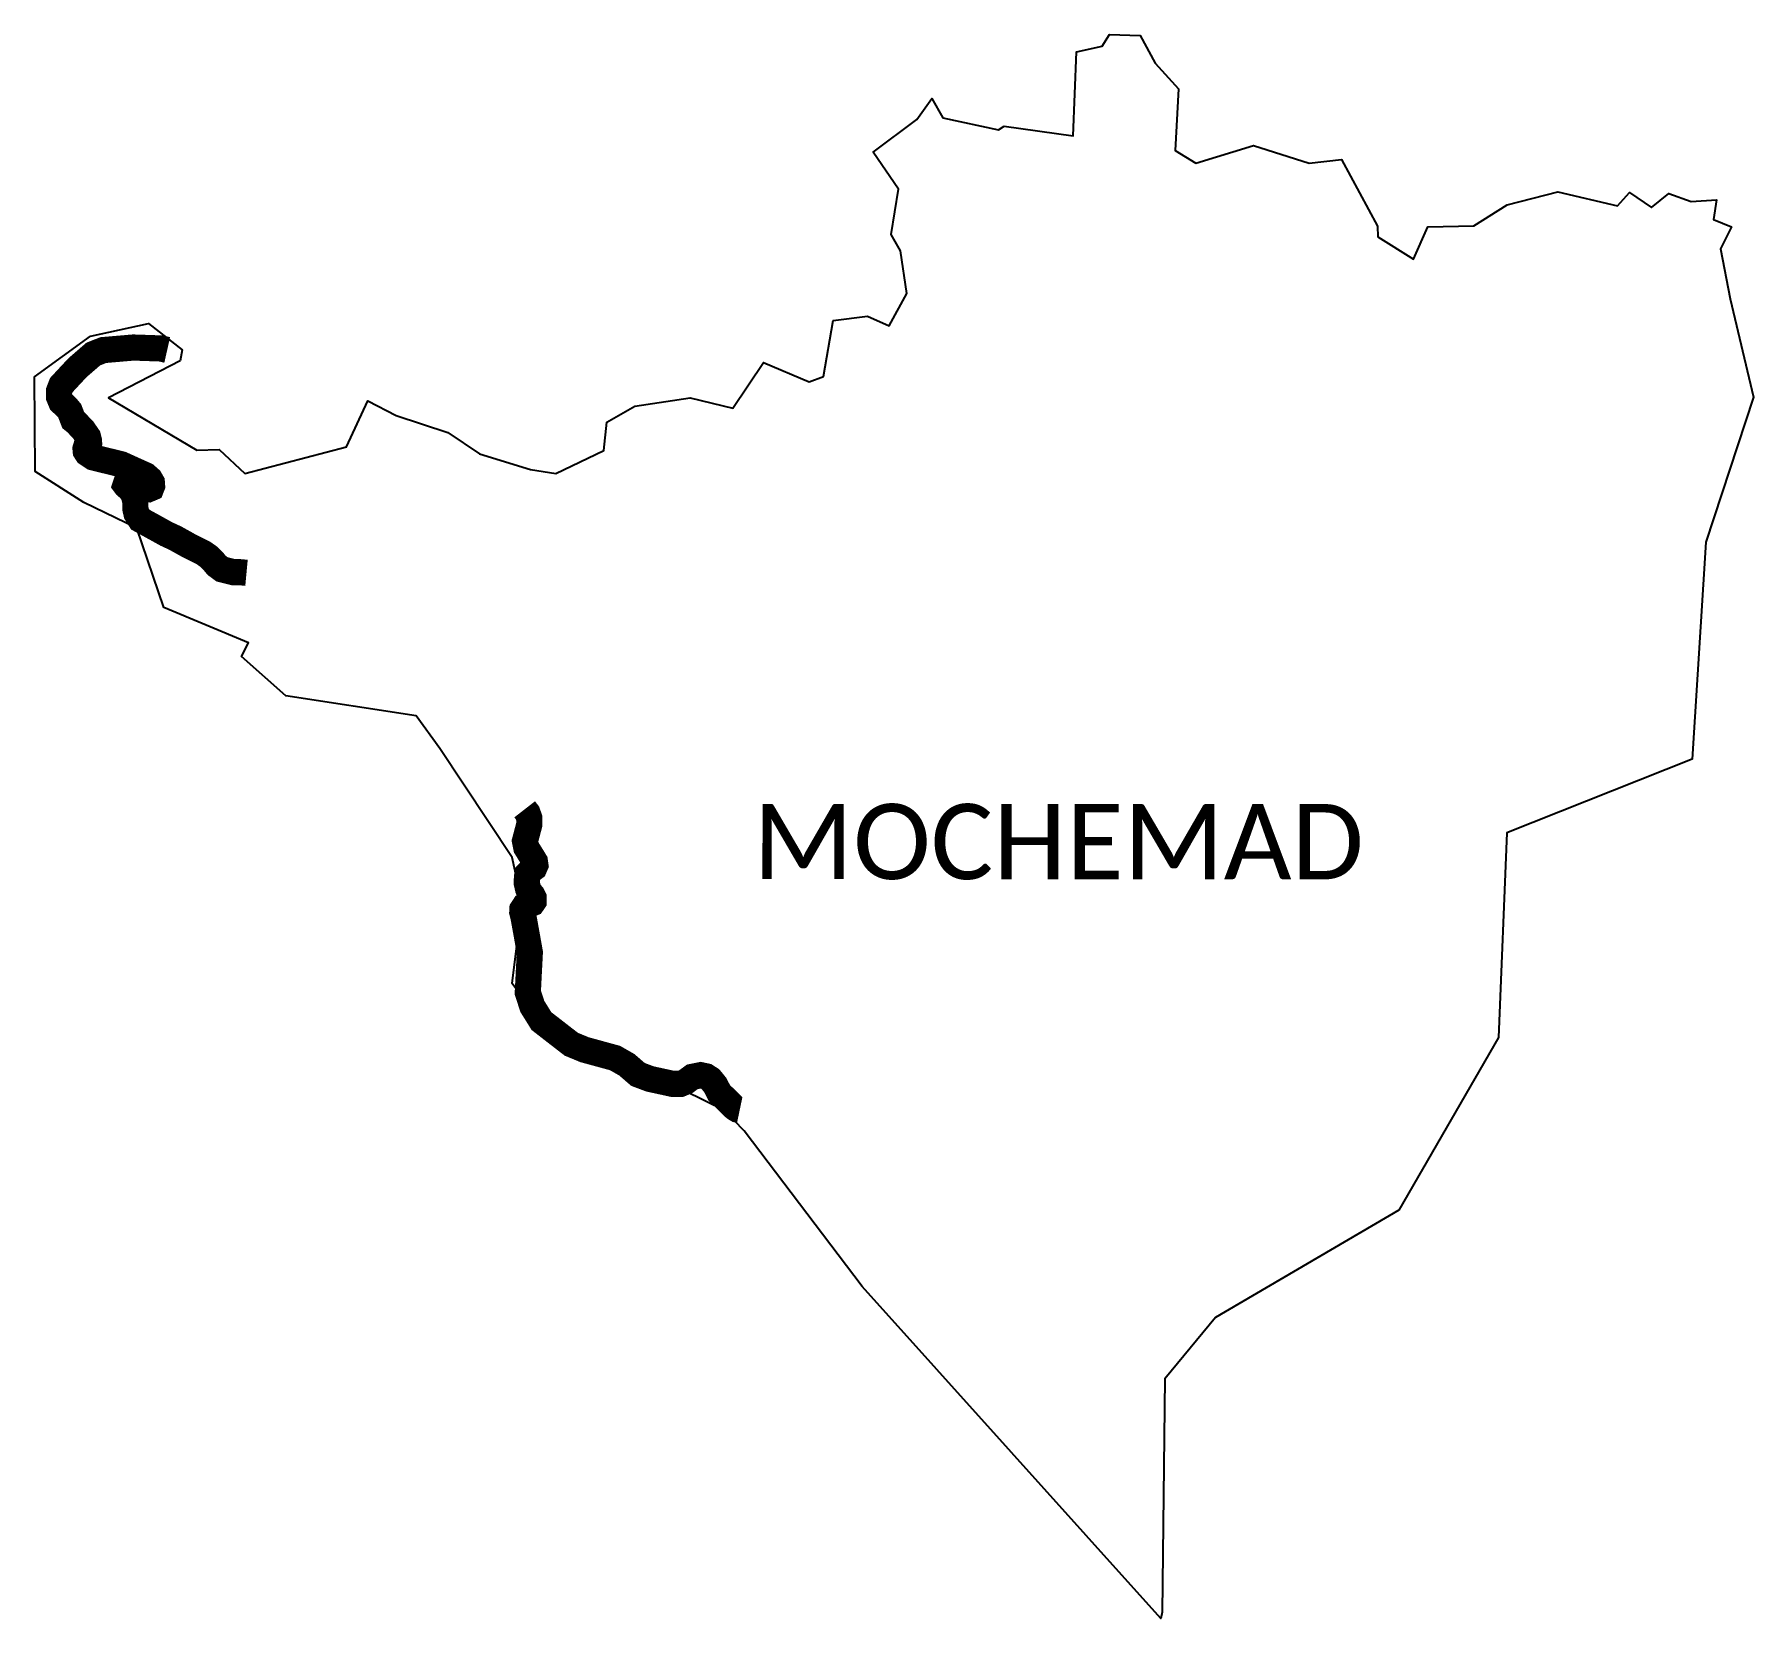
# Model space of a CAD drawing. Header units: metres. Extents: x 353939 to 357224, y 1746784 to 1749810.
import ezdxf

# ---------------------------------------------------------------- set-up
doc = ezdxf.new("R2010")
doc.units = ezdxf.units.M
for name, color, linetype in [('ARTIFICIALLY PROTECTED', 10, 'Continuous'), ('VILLAGE BOUNDRY', 10, 'Continuous'), ('VILLAGE NAME', 250, 'Continuous')]:
    doc.layers.add(name, color=color, linetype=linetype)

msp = doc.modelspace()

# ---------------------------------------------------------------- linework, layer by layer
at = {"color": 3}
msp.add_lwpolyline([(355781.3, 1749627.5), (355792.4, 1749634.3)], dxfattribs=at)
at = {"layer": 'ARTIFICIALLY PROTECTED', "flags": 128}
msp.add_lwpolyline([(354193.2, 1749207, 50, 50, 0), (354180.8, 1749209.8, 50, 50, 0), (354128.4, 1749211.6, 50, 50, 0), (354071.1, 1749206.7, 50, 50, 0), (354051.8, 1749199.1, 50, 50, 0), (354021.7, 1749173, 50, 50, 0), (353999.9, 1749149.6, 50, 50, 0), (353990.9, 1749139.9, 50, 50, 0), (353986.5, 1749128.5, 50, 50, 0), (353986.5, 1749117.2, 50, 50, 0), (353990.6, 1749107.4, 50, 50, 0), (354001.7, 1749096.7, 50, 50, 0), (354006.8, 1749090.7, 50, 50, 0), (354009.5, 1749083.7, 50, 50, 0), (354013.7, 1749072.8, 50, 50, 0), (354019.3, 1749068.3, 50, 50, 0), (354032.8, 1749054, 50, 50, 0), (354041.8, 1749041, 50, 50, 0), (354043.5, 1749034.1, 50, 50, 0), (354044, 1749028.1, 50, 50, 0), (354043.1, 1749023.7, 50, 50, 0), (354042, 1749022.3, 50, 50, 0), (354038.7, 1749021.8, 50, 50, 0), (354037.9, 1749021, 50, 50, 0), (354037.1, 1749018.4, 50, 50, 0), (354037.5, 1749013.8, 50, 50, 0), (354040.5, 1749009.2, 50, 50, 0), (354051.6, 1749001.8, 50, 50, 0), (354075.5, 1748995.9, 50, 50, 0), (354105.7, 1748988.5, 50, 50, 0), (354132.3, 1748976.4, 50, 50, 0), (354152.1, 1748967.5, 50, 50, 0), (354160.1, 1748960.4, 50, 50, 0), (354163.8, 1748954, 50, 50, 0), (354164.3, 1748947.4, 50, 50, 0), (354162.7, 1748943.3, 50, 50, 0), (354157.5, 1748941.1, 50, 50, 0), (354140.3, 1748943.5, 50, 50, 0), (354128.1, 1748946.2, 50, 50, 0), (354117.9, 1748949.7, 50, 50, 0), (354114.8, 1748950.3, 50, 50, 0), (354113.7, 1748949.9, 50, 50, 0), (354113.4, 1748949, 50, 50, 0), (354114.6, 1748947.4, 50, 50, 0), (354121.7, 1748941.3, 50, 50, 0), (354125.8, 1748935.9, 50, 50, 0), (354129.4, 1748929, 50, 50, 0), (354132.1, 1748918.1, 50, 50, 0), (354132.3, 1748904, 50, 50, 0), (354134.5, 1748894.4, 50, 50, 0), (354141.9, 1748882.8, 50, 50, 0), (354166, 1748869.6, 50, 50, 0), (354179.6, 1748862.1, 50, 50, 0), (354186.8, 1748858.1, 50, 50, 0), (354191.3, 1748855.6, 50, 50, 0), (354208.6, 1748847.6, 50, 50, 0), (354233.7, 1748833.6, 50, 50, 0), (354261.9, 1748819.5, 50, 50, 0), (354273.3, 1748811.5, 50, 50, 0), (354280.1, 1748804.7, 50, 50, 0), (354287.6, 1748795.6, 50, 50, 0), (354298, 1748787.9, 50, 50, 0), (354320.3, 1748782.4, 50, 50, 0), (354325.8, 1748782.5, 50, 50, 0), (354331.9, 1748782.5, 50, 50, 0), (354344.7, 1748781.3, 50, 50, 0)], format="xyseb", dxfattribs=at)
at = {"layer": 'ARTIFICIALLY PROTECTED', "const_width": 50, "flags": 128}
for points in [[(354032.8, 1749054), (354041.8, 1749041), (354043.5, 1749034.1), (354044, 1749028.1), (354043.1, 1749023.7), (354042, 1749022.3), (354038.7, 1749021.8), (354037.9, 1749021), (354037.1, 1749018.4), (354037.5, 1749013.8), (354040.5, 1749009.2), (354051.6, 1749001.8), (354075.5, 1748995.9), (354105.7, 1748988.5), (354132.3, 1748976.4), (354152.1, 1748967.5), (354160.1, 1748960.4), (354163.8, 1748954), (354164.3, 1748947.4), (354162.7, 1748943.3), (354157.5, 1748941.1), (354140.3, 1748943.5), (354128.1, 1748946.2), (354117.9, 1748949.7), (354114.8, 1748950.3), (354113.7, 1748949.9), (354113.4, 1748949), (354114.6, 1748947.4), (354121.7, 1748941.3), (354125.8, 1748935.9), (354129.4, 1748929), (354132.1, 1748918.1), (354132.3, 1748904), (354134.5, 1748894.4), (354141.9, 1748882.8), (354166, 1748869.6), (354179.6, 1748862.1), (354186.8, 1748858.1), (354191.3, 1748855.6), (354208.6, 1748847.6), (354233.7, 1748833.6), (354261.9, 1748819.5), (354273.3, 1748811.5), (354280.1, 1748804.7), (354287.6, 1748795.6), (354298, 1748787.9), (354320.3, 1748782.4), (354325.8, 1748782.5), (354331.9, 1748782.5), (354344.7, 1748781.3)], [(354876.2, 1748329.6), (354881.5, 1748322.8), (354885.1, 1748312.6), (354885.1, 1748300.7), (354880.8, 1748284.3), (354876.8, 1748269.2), (354879.3, 1748256.5), (354890.5, 1748238.5), (354895.7, 1748230), (354896.7, 1748222.9), (354894.5, 1748217.8), (354889.1, 1748213.8), (354882, 1748206.9), (354880.6, 1748200.2), (354880.2, 1748188.8), (354882.6, 1748178.1), (354885.8, 1748171.3), (354891, 1748165.4), (354893.5, 1748160.3), (354893.5, 1748154.2), (354890.9, 1748150.4), (354883.8, 1748147.6), (354875.6, 1748144.3), (354871.9, 1748138.6), (354871.6, 1748133.2), (354873.8, 1748124.6), (354879.7, 1748092.1), (354886.1, 1748056.1), (354884, 1748015.9), (354882.2, 1747979.8), (354890.8, 1747953.2), (354908.3, 1747925.1), (354936.5, 1747903.2), (354965.3, 1747880.9), (354990.8, 1747870.4), (355048.7, 1747854.6), (355071.2, 1747841.8), (355092.8, 1747823.2), (355115.4, 1747814.7), (355158.6, 1747805.3), (355174.2, 1747805.3), (355184.4, 1747809.6), (355196.5, 1747818.6), (355203.6, 1747820), (355212.6, 1747821.8), (355223, 1747819.5), (355231.2, 1747814.2), (355240.6, 1747802.6), (355248, 1747788), (355260.7, 1747775.7), (355271.8, 1747764.9), (355277.6, 1747759.3), (355282.8, 1747756.1), (355287.1, 1747755.2)]]:
    msp.add_lwpolyline(points, dxfattribs=at)
at = {"layer": 'VILLAGE BOUNDRY', "color": 3}
for points in [[(355792.4, 1749634.3, 0), (355924.2, 1749615.8, 0), (355930.6, 1749776.6, 0), (355979.5, 1749787.1, 0), (355993.6, 1749809.6, 0), (356052.2, 1749807.3, 0), (356081.1, 1749754.5, 0), (356125.8, 1749705.6, 0), (356119.1, 1749588.1, 0), (356158.6, 1749563.5, 0), (356268.7, 1749597.4, 0), (356375.4, 1749563.9, 0), (356436.7, 1749570.8, 0), (356505.8, 1749443.5, 0), (356506.6, 1749423.1, 0), (356574.5, 1749380.4, 0), (356601.8, 1749442.1, 0), (356689.6, 1749444, 0), (356753.3, 1749484.2, 0), (356850.3, 1749509.2, 0), (356964.1, 1749482.1, 0), (356987.5, 1749507.4, 0), (357029.3, 1749479.1, 0), (357062.4, 1749505.8, 0), (357105, 1749490.2, 0), (357153.7, 1749493.4, 0), (357147.8, 1749456.3, 0), (357182.2, 1749442.2, 0), (357161, 1749400.1, 0), (357179.4, 1749304.7, 0)], [(357179.4, 1749304.7, 0), (357224.4, 1749116.8, 0), (357133.2, 1748839.6, 0), (357106.9, 1748425.5, 0), (356752.8, 1748284.6, 0), (356736.9, 1747893.6, 0), (356546.3, 1747564, 0), (356196.2, 1747359, 0), (356099.5, 1747242.1, 0), (356094, 1746796.2, 0), (356091.9, 1746783.9, 0), (355521, 1747417.9, 0), (355295.3, 1747715.7, 0), (355257.9, 1747754.6, 0), (355104.1, 1747830.1, 0), (354936.4, 1747882.3, 0), (354852.3, 1747997, 0), (354871.5, 1748150.5, 0), (354852, 1748237.6, 0), (354714.2, 1748445.7, 0), (354669.1, 1748507.9, 0), (354420, 1748546.2, 0), (354335.3, 1748621.6, 0), (354348.8, 1748647.7, 0), (354187, 1748715.3, 0), (354135.1, 1748866.7, 0), (354033.6, 1748915.8, 0), (353940.8, 1748974.9, 0), (353939.4, 1749155.3, 0), (354046.7, 1749233, 0), (354157.6, 1749257.6, 0), (354221.7, 1749206.9, 0), (354218, 1749185.9, 0), (354081.3, 1749115.4, 0), (354249.8, 1749015.8, 0), (354292.5, 1749017, 0), (354341.3, 1748970.9, 0), (354535.8, 1749021.9, 0), (354576.4, 1749109.6, 0), (354630.5, 1749081.5, 0), (354729.7, 1749049, 0), (354790.2, 1749008.3, 0), (354887.3, 1748978.8, 0), (354935.8, 1748970.8, 0), (355027.2, 1749014.8, 0), (355033.1, 1749069.3, 0), (355086.9, 1749099.9, 0), (355192.2, 1749115.8, 0), (355273.8, 1749095.9, 0), (355332.8, 1749182.9, 0), (355419.5, 1749146.3, 0), (355447.1, 1749156, 0), (355465.5, 1749263.2, 0), (355531.2, 1749271.2, 0), (355572.7, 1749253.2, 0), (355606.5, 1749314.6, 0), (355594.1, 1749396.3, 0), (355576.3, 1749427.2, 0), (355590.5, 1749514.3, 0), (355542.3, 1749584.7, 0), (355625.3, 1749647.1, 0), (355654.3, 1749687, 0), (355674.9, 1749650.5, 0), (355781.3, 1749627.5, 0)]]:
    msp.add_polyline3d(points, dxfattribs=at)

# ---------------------------------------------------------------- texts
at = {"layer": 'VILLAGE NAME', "insert": (355312.4, 1748340), "char_height": 143.7, "attachment_point": 1, "rotation": 359.9793}
msp.add_mtext_dynamic_manual_height_columns('{\\fCalibri|b0|i0|c0|p34;MOCHEMAD}', width=1418, gutter_width=718.5, heights=[0], dxfattribs=at)

doc.saveas('drawing.dxf')
